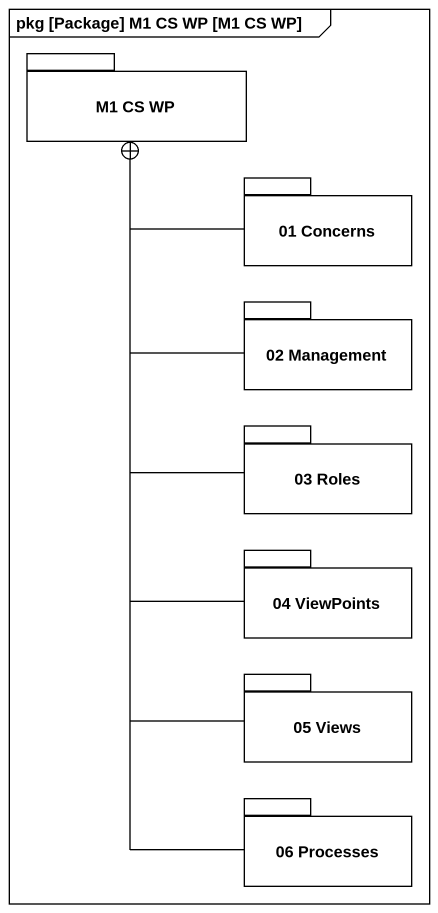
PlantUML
@startuml
mainframe pkg [Package] M1 CS WP [M1 CS WP]
package "M1 CS WP" as M1_CS_WP {
}
package "01 Concerns" as p01_Concerns {
}
package "02 Management" as p02_Management {
}
package "03 Roles" as p03_Roles {
}
package "04 ViewPoints" as p04_ViewPoints {
}
package "05 Views" as p05_Views {
}
package "06 Processes" as p06_Processes {
}
p01_Concerns -up-+ M1_CS_WP
p02_Management -up-+ M1_CS_WP
p03_Roles -up-+ M1_CS_WP
p04_ViewPoints -up-+ M1_CS_WP
p05_Views -up-+ M1_CS_WP
p06_Processes -up-+ M1_CS_WP
@enduml
